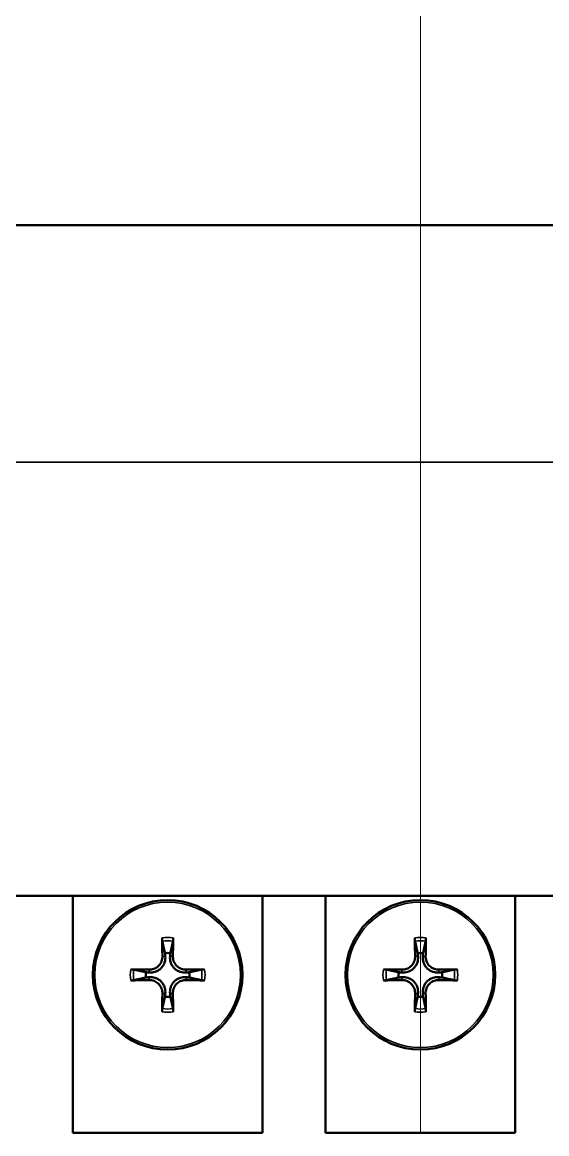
# Model space of a CAD drawing. Header units: millimetres. Extents: x 0 to 25230, y 0 to 17820.
# Drawn here: x 21869 to 22118, y 15367 to 15895 of the extents above; entities that cross this region are included whole.
import ezdxf

# ---------------------------------------------------------------- set-up
doc = ezdxf.new("R2010")
doc.units = ezdxf.units.MM
doc.header["$LTSCALE"] = 30
for name, color, linetype, lineweight in [('Видимые тонкие (ГОСТ)', 7, 'Continuous', 35), ('Видимый контур (ГОСТ)', 7, 'Continuous', 50), ('Эскизная геометрия (ГОСТ)', 7, 'Continuous', 50)]:
    doc.layers.add(name, color=color, linetype=linetype, lineweight=lineweight)

msp = doc.modelspace()

# ---------------------------------------------------------------- linework, layer by layer
at = {"layer": 'Видимые тонкие (ГОСТ)'}
for p, q in [((20790.7533, 15685.7862), (22710.7533, 15685.7862)), ((21935.7645, 15450.8154), (21937.136, 15450.8722)), ((21940.7421, 15450.8154), (21939.3706, 15450.8722)), ((22055.7645, 15450.8154), (22057.136, 15450.8722)), ((22060.7421, 15450.8154), (22059.3706, 15450.8722)), ((21929.4741, 15444.525), (21929.4173, 15443.1535)), ((21947.0325, 15444.525), (21947.0893, 15443.1535)), ((22049.4741, 15444.525), (22049.4173, 15443.1535)), ((22067.0325, 15444.525), (22067.0893, 15443.1535)), ((21929.4741, 15439.5474), (21929.4173, 15440.9189)), ((21947.0325, 15439.5474), (21947.0893, 15440.9189)), ((22049.4741, 15439.5474), (22049.4173, 15440.9189)), ((22067.0325, 15439.5474), (22067.0893, 15440.9189)), ((21935.7645, 15433.257), (21937.136, 15433.2002)), ((21940.7421, 15433.257), (21939.3706, 15433.2002)), ((22055.7645, 15433.257), (22057.136, 15433.2002)), ((22060.7421, 15433.257), (22059.3706, 15433.2002))]:
    msp.add_line(p, q, dxfattribs=at)
for centre in [(21938.2533, 15442.0362), (22058.2533, 15442.0362)]:
    msp.add_circle(centre, 34.57, dxfattribs=at)
for centre, radius, start, end in [((21938.2533, 15442.0362), 17.7496, 81.50596, 98.49404), ((21938.2533, 15442.0362), 16.2387, 81.1091, 98.8909), ((22058.2533, 15442.0362), 17.7496, 81.50596, 98.49404), ((22058.2533, 15442.0362), 16.2387, 81.1091, 98.8909), ((21938.2533, 15442.0362), 17.7496, 171.50596, 188.49404), ((21938.2533, 15442.0362), 16.2387, 171.1091, 188.8909), ((21938.2533, 15442.0362), 16.2387, 351.1091, 8.8909), ((21938.2533, 15442.0362), 17.7496, 351.50596, 8.49404), ((22058.2533, 15442.0362), 17.7496, 171.50596, 188.49404), ((22058.2533, 15442.0362), 16.2387, 171.1091, 188.8909), ((22058.2533, 15442.0362), 16.2387, 351.1091, 8.8909), ((22058.2533, 15442.0362), 17.7496, 351.50596, 8.49404), ((21938.2533, 15442.0362), 17.7496, 261.50596, 278.49404), ((21938.2533, 15442.0362), 16.2387, 261.1091, 278.8909), ((22058.2533, 15442.0362), 17.7496, 261.50596, 278.49404), ((22058.2533, 15442.0362), 16.2387, 261.1091, 278.8909)]:
    msp.add_arc(centre, radius, start, end, dxfattribs=at)
at = {"layer": 'Видимый контур (ГОСТ)'}
for p, q in [((20790.7533, 15798.2862), (22710.7533, 15798.2862)), ((21893.2533, 15479.5362), (21863.2533, 15479.5362)), ((21893.2533, 15367.0362), (21893.2533, 15479.5362)), ((21893.2533, 15479.5362), (21983.2533, 15479.5362)), ((21983.2533, 15479.5362), (21983.2533, 15367.0362)), ((22013.2533, 15479.5362), (21983.2533, 15479.5362)), ((22013.2533, 15367.0362), (22013.2533, 15479.5362)), ((22013.2533, 15479.5362), (22103.2533, 15479.5362)), ((22103.2533, 15479.5362), (22103.2533, 15367.0362)), ((22133.2533, 15479.5362), (22103.2533, 15479.5362)), ((21983.2533, 15367.0362), (21893.2533, 15367.0362)), ((22103.2533, 15367.0362), (22013.2533, 15367.0362))]:
    msp.add_line(p, q, dxfattribs=at)
for centre in [(21938.2533, 15442.0362), (22058.2533, 15442.0362)]:
    msp.add_circle(centre, 35.5283, dxfattribs=at)
for centre, start, end in [((21938.2533, 15442.0362), 83.106724, 96.893276), ((22058.2533, 15442.0362), 83.106724, 96.893276), ((21938.2533, 15442.0362), 173.106724, 186.893276), ((21938.2533, 15442.0362), 353.106724, 6.893276), ((22058.2533, 15442.0362), 173.106724, 186.893276), ((22058.2533, 15442.0362), 353.106724, 6.893276), ((21938.2533, 15442.0362), 263.106724, 276.893276), ((22058.2533, 15442.0362), 263.106724, 276.893276)]:
    msp.add_arc(centre, 10.4099, start, end, dxfattribs=at)
for centre, major_axis, start_param, end_param in [((21940.0759, 15442.1118), (1.9115, -46.1108), 4.31998359, 4.51888338), ((21936.4307, 15442.1118), (1.9115, 46.1108), 4.90589458, 5.10479437), ((22060.0759, 15442.1118), (1.9115, -46.1108), 4.31998359, 4.51888338), ((22056.4307, 15442.1118), (1.9115, 46.1108), 4.90589458, 5.10479437), ((21938.1778, 15440.2136), (-46.1108, 1.9115), 4.90589458, 5.10479437), ((21938.3289, 15440.2136), (-46.1108, -1.9115), 4.31998359, 4.51888338), ((22058.1778, 15440.2136), (-46.1108, 1.9115), 4.90589458, 5.10479437), ((22058.3289, 15440.2136), (-46.1108, -1.9115), 4.31998359, 4.51888338), ((21938.1778, 15443.8588), (46.1108, 1.9115), 4.31998359, 4.51888338), ((21938.3289, 15443.8588), (46.1108, -1.9115), 4.90589458, 5.10479437), ((22058.1778, 15443.8588), (46.1108, 1.9115), 4.31998359, 4.51888338), ((22058.3289, 15443.8588), (46.1108, -1.9115), 4.90589458, 5.10479437), ((21940.0759, 15441.9607), (-1.9115, -46.1108), 4.90589458, 5.10479437), ((21936.4307, 15441.9607), (-1.9115, 46.1108), 4.31998359, 4.51888338), ((22060.0759, 15441.9607), (-1.9115, -46.1108), 4.90589458, 5.10479437), ((22056.4307, 15441.9607), (-1.9115, 46.1108), 4.31998359, 4.51888338)]:
    msp.add_ellipse(centre, major_axis=major_axis, ratio=0.08715574, start_param=start_param, end_param=end_param, dxfattribs=at)
for points, knots in [([(21935.7436, 15458.0798), (21935.7315, 15458.1359), (21935.7184, 15458.215), (21935.6943, 15458.4006), (21935.6798, 15458.5453), (21935.6588, 15458.8148), (21935.6487, 15458.9872), (21935.6365, 15459.2805), (21935.6323, 15459.4533), (21935.6316, 15459.5898), (21935.6316, 15459.5905), (21935.6316, 15459.5912)], [0.0537677247, 0.0537677247, 0.0537677247, 0.0537677247, 0.0585238557, 0.0585238557, 0.0643561072, 0.0643561072, 0.0702242266, 0.0702242266, 0.0760973831, 0.0760973831, 0.0761265406, 0.0761265406, 0.0761265406, 0.0761265406]), ([(21940.875, 15459.5912), (21940.875, 15459.5905), (21940.875, 15459.5898), (21940.8743, 15459.4533), (21940.8701, 15459.2805), (21940.8579, 15458.9872), (21940.8478, 15458.8148), (21940.8268, 15458.5453), (21940.8123, 15458.4006), (21940.7882, 15458.215), (21940.7751, 15458.1359), (21940.7631, 15458.0798)], [0.0175968524, 0.0175968524, 0.0175968524, 0.0175968524, 0.0176260099, 0.0176260099, 0.0234991663, 0.0234991663, 0.0293672857, 0.0293672857, 0.0351995373, 0.0351995373, 0.0399556683, 0.0399556683, 0.0399556683, 0.0399556683]), ([(22055.7436, 15458.0798), (22055.7315, 15458.1359), (22055.7184, 15458.215), (22055.6943, 15458.4006), (22055.6798, 15458.5453), (22055.6588, 15458.8148), (22055.6487, 15458.9872), (22055.6365, 15459.2805), (22055.6323, 15459.4533), (22055.6316, 15459.5898), (22055.6316, 15459.5905), (22055.6316, 15459.5912)], [0.0537677247, 0.0537677247, 0.0537677247, 0.0537677247, 0.0585238557, 0.0585238557, 0.0643561072, 0.0643561072, 0.0702242266, 0.0702242266, 0.0760973831, 0.0760973831, 0.0761265406, 0.0761265406, 0.0761265406, 0.0761265406]), ([(22060.875, 15459.5912), (22060.875, 15459.5905), (22060.875, 15459.5898), (22060.8743, 15459.4533), (22060.8701, 15459.2805), (22060.8579, 15458.9872), (22060.8478, 15458.8148), (22060.8268, 15458.5453), (22060.8123, 15458.4006), (22060.7882, 15458.215), (22060.7751, 15458.1359), (22060.7631, 15458.0798)], [0.0175968524, 0.0175968524, 0.0175968524, 0.0175968524, 0.0176260099, 0.0176260099, 0.0234991663, 0.0234991663, 0.0293672857, 0.0293672857, 0.0351995373, 0.0351995373, 0.0399556683, 0.0399556683, 0.0399556683, 0.0399556683]), ([(21937.136, 15450.8722), (21937.2188, 15449.9338), (21937.1193, 15448.9338), (21936.6552, 15447.4753), (21936.4326, 15446.9754), (21935.8685, 15446.0294), (21935.5266, 15445.5825), (21934.707, 15444.7629), (21934.2601, 15444.421), (21933.3141, 15443.8569), (21932.8143, 15443.6343), (21931.3557, 15443.1703), (21930.3557, 15443.0708), (21929.4173, 15443.1535)], [0.446186946, 0.446186946, 0.446186946, 0.446186946, 0.488401417, 0.488401417, 0.511582882, 0.511582882, 0.534764347, 0.534764347, 0.557945812, 0.557945812, 0.581127277, 0.581127277, 0.623341748, 0.623341748, 0.623341748, 0.623341748]), ([(21935.7645, 15450.8154), (21935.7827, 15450.0683), (21935.6574, 15449.2609), (21935.0931, 15447.7559), (21934.6539, 15447.0583), (21933.623, 15445.9416), (21932.9649, 15445.4489), (21931.5134, 15444.7661), (21930.7199, 15444.5758), (21929.8099, 15444.5238), (21929.6427, 15444.5209), (21929.4741, 15444.525)], [0, 0, 0, 0, 0.030457985, 0.030457985, 0.06091597, 0.06091597, 0.091255302, 0.091255302, 0.121594635, 0.121594635, 0.12829742, 0.12829742, 0.12829742, 0.12829742]), ([(21947.0893, 15443.1535), (21946.1509, 15443.0708), (21945.1509, 15443.1703), (21943.6924, 15443.6343), (21943.1925, 15443.8569), (21942.2465, 15444.421), (21941.7996, 15444.7629), (21940.98, 15445.5825), (21940.6381, 15446.0294), (21940.074, 15446.9754), (21939.8514, 15447.4753), (21939.3874, 15448.9338), (21939.2879, 15449.9338), (21939.3706, 15450.8722)], [0.446186946, 0.446186946, 0.446186946, 0.446186946, 0.488401417, 0.488401417, 0.511582882, 0.511582882, 0.534764347, 0.534764347, 0.557945812, 0.557945812, 0.581127277, 0.581127277, 0.623341748, 0.623341748, 0.623341748, 0.623341748]), ([(21947.0325, 15444.525), (21946.2854, 15444.5068), (21945.478, 15444.6321), (21943.973, 15445.1965), (21943.2754, 15445.6356), (21942.1587, 15446.6666), (21941.666, 15447.3246), (21940.9832, 15448.7761), (21940.7929, 15449.5696), (21940.7409, 15450.4796), (21940.738, 15450.6468), (21940.7421, 15450.8154)], [0, 0, 0, 0, 0.030457985, 0.030457985, 0.06091597, 0.06091597, 0.091255302, 0.091255302, 0.121594635, 0.121594635, 0.12829742, 0.12829742, 0.12829742, 0.12829742]), ([(22057.136, 15450.8722), (22057.2188, 15449.9338), (22057.1193, 15448.9338), (22056.6552, 15447.4753), (22056.4326, 15446.9754), (22055.8685, 15446.0294), (22055.5266, 15445.5825), (22054.707, 15444.7629), (22054.2601, 15444.421), (22053.3141, 15443.8569), (22052.8143, 15443.6343), (22051.3557, 15443.1703), (22050.3557, 15443.0708), (22049.4173, 15443.1535)], [0.446186946, 0.446186946, 0.446186946, 0.446186946, 0.488401417, 0.488401417, 0.511582882, 0.511582882, 0.534764347, 0.534764347, 0.557945812, 0.557945812, 0.581127277, 0.581127277, 0.623341748, 0.623341748, 0.623341748, 0.623341748]), ([(22055.7645, 15450.8154), (22055.7827, 15450.0683), (22055.6574, 15449.2609), (22055.0931, 15447.7559), (22054.6539, 15447.0583), (22053.623, 15445.9416), (22052.9649, 15445.4489), (22051.5134, 15444.7661), (22050.7199, 15444.5758), (22049.8099, 15444.5238), (22049.6427, 15444.5209), (22049.4741, 15444.525)], [0, 0, 0, 0, 0.030457985, 0.030457985, 0.06091597, 0.06091597, 0.091255302, 0.091255302, 0.121594635, 0.121594635, 0.12829742, 0.12829742, 0.12829742, 0.12829742]), ([(22067.0893, 15443.1535), (22066.1509, 15443.0708), (22065.1509, 15443.1703), (22063.6924, 15443.6343), (22063.1925, 15443.8569), (22062.2465, 15444.421), (22061.7996, 15444.7629), (22060.98, 15445.5825), (22060.6381, 15446.0294), (22060.074, 15446.9754), (22059.8514, 15447.4753), (22059.3874, 15448.9338), (22059.2879, 15449.9338), (22059.3706, 15450.8722)], [0.446186946, 0.446186946, 0.446186946, 0.446186946, 0.488401417, 0.488401417, 0.511582882, 0.511582882, 0.534764347, 0.534764347, 0.557945812, 0.557945812, 0.581127277, 0.581127277, 0.623341748, 0.623341748, 0.623341748, 0.623341748]), ([(22067.0325, 15444.525), (22066.2854, 15444.5068), (22065.478, 15444.6321), (22063.973, 15445.1965), (22063.2754, 15445.6356), (22062.1587, 15446.6666), (22061.666, 15447.3246), (22060.9832, 15448.7761), (22060.7929, 15449.5696), (22060.7409, 15450.4796), (22060.738, 15450.6468), (22060.7421, 15450.8154)], [0, 0, 0, 0, 0.030457985, 0.030457985, 0.06091597, 0.06091597, 0.091255302, 0.091255302, 0.121594635, 0.121594635, 0.12829742, 0.12829742, 0.12829742, 0.12829742]), ([(21920.6984, 15444.6579), (21920.699, 15444.6579), (21920.6997, 15444.6579), (21920.8362, 15444.6572), (21921.009, 15444.653), (21921.3023, 15444.6408), (21921.4747, 15444.6307), (21921.7442, 15444.6097), (21921.889, 15444.5952), (21922.0745, 15444.5711), (21922.1536, 15444.558), (21922.2097, 15444.546)], [0.0175968524, 0.0175968524, 0.0175968524, 0.0175968524, 0.0176260099, 0.0176260099, 0.0234991663, 0.0234991663, 0.0293672857, 0.0293672857, 0.0351995373, 0.0351995373, 0.0399556683, 0.0399556683, 0.0399556683, 0.0399556683]), ([(21954.2969, 15444.546), (21954.353, 15444.558), (21954.4321, 15444.5711), (21954.6176, 15444.5952), (21954.7624, 15444.6097), (21955.0319, 15444.6307), (21955.2043, 15444.6408), (21955.4976, 15444.653), (21955.6704, 15444.6572), (21955.8069, 15444.6579), (21955.8076, 15444.6579), (21955.8083, 15444.6579)], [0.0537677247, 0.0537677247, 0.0537677247, 0.0537677247, 0.0585238557, 0.0585238557, 0.0643561072, 0.0643561072, 0.0702242266, 0.0702242266, 0.0760973831, 0.0760973831, 0.0761265406, 0.0761265406, 0.0761265406, 0.0761265406]), ([(22040.6984, 15444.6579), (22040.699, 15444.6579), (22040.6997, 15444.6579), (22040.8362, 15444.6572), (22041.009, 15444.653), (22041.3023, 15444.6408), (22041.4747, 15444.6307), (22041.7442, 15444.6097), (22041.889, 15444.5952), (22042.0745, 15444.5711), (22042.1536, 15444.558), (22042.2097, 15444.546)], [0.0175968524, 0.0175968524, 0.0175968524, 0.0175968524, 0.0176260099, 0.0176260099, 0.0234991663, 0.0234991663, 0.0293672857, 0.0293672857, 0.0351995373, 0.0351995373, 0.0399556683, 0.0399556683, 0.0399556683, 0.0399556683]), ([(22074.2969, 15444.546), (22074.353, 15444.558), (22074.4321, 15444.5711), (22074.6176, 15444.5952), (22074.7624, 15444.6097), (22075.0319, 15444.6307), (22075.2043, 15444.6408), (22075.4976, 15444.653), (22075.6704, 15444.6572), (22075.8069, 15444.6579), (22075.8076, 15444.6579), (22075.8083, 15444.6579)], [0.0537677247, 0.0537677247, 0.0537677247, 0.0537677247, 0.0585238557, 0.0585238557, 0.0643561072, 0.0643561072, 0.0702242266, 0.0702242266, 0.0760973831, 0.0760973831, 0.0761265406, 0.0761265406, 0.0761265406, 0.0761265406]), ([(21922.2097, 15439.5265), (21922.1536, 15439.5144), (21922.0745, 15439.5013), (21921.889, 15439.4772), (21921.7442, 15439.4627), (21921.4747, 15439.4417), (21921.3023, 15439.4316), (21921.009, 15439.4194), (21920.8362, 15439.4152), (21920.6997, 15439.4145), (21920.699, 15439.4145), (21920.6984, 15439.4145)], [0.0537677247, 0.0537677247, 0.0537677247, 0.0537677247, 0.0585238557, 0.0585238557, 0.0643561072, 0.0643561072, 0.0702242266, 0.0702242266, 0.0760973831, 0.0760973831, 0.0761265406, 0.0761265406, 0.0761265406, 0.0761265406]), ([(21929.4173, 15440.9189), (21930.3557, 15441.0017), (21931.3557, 15440.9022), (21932.8143, 15440.4381), (21933.3141, 15440.2155), (21934.2601, 15439.6514), (21934.707, 15439.3095), (21935.5266, 15438.4899), (21935.8685, 15438.043), (21936.4326, 15437.097), (21936.6552, 15436.5972), (21937.1193, 15435.1386), (21937.2188, 15434.1386), (21937.136, 15433.2002)], [0.446186946, 0.446186946, 0.446186946, 0.446186946, 0.488401417, 0.488401417, 0.511582882, 0.511582882, 0.534764347, 0.534764347, 0.557945812, 0.557945812, 0.581127277, 0.581127277, 0.623341748, 0.623341748, 0.623341748, 0.623341748]), ([(21929.4741, 15439.5474), (21930.2212, 15439.5656), (21931.0287, 15439.4403), (21932.5337, 15438.876), (21933.2312, 15438.4368), (21934.3479, 15437.4059), (21934.8406, 15436.7478), (21935.5234, 15435.2963), (21935.7137, 15434.5029), (21935.7657, 15433.5928), (21935.7686, 15433.4256), (21935.7645, 15433.257)], [0, 0, 0, 0, 0.030457985, 0.030457985, 0.06091597, 0.06091597, 0.091255302, 0.091255302, 0.121594635, 0.121594635, 0.12829742, 0.12829742, 0.12829742, 0.12829742]), ([(21939.3706, 15433.2002), (21939.2879, 15434.1386), (21939.3874, 15435.1386), (21939.8514, 15436.5972), (21940.074, 15437.097), (21940.6381, 15438.043), (21940.98, 15438.4899), (21941.7996, 15439.3095), (21942.2465, 15439.6514), (21943.1925, 15440.2155), (21943.6924, 15440.4381), (21945.1509, 15440.9022), (21946.1509, 15441.0017), (21947.0893, 15440.9189)], [0.446186946, 0.446186946, 0.446186946, 0.446186946, 0.488401417, 0.488401417, 0.511582882, 0.511582882, 0.534764347, 0.534764347, 0.557945812, 0.557945812, 0.581127277, 0.581127277, 0.623341748, 0.623341748, 0.623341748, 0.623341748]), ([(21940.7421, 15433.257), (21940.7239, 15434.0041), (21940.8492, 15434.8116), (21941.4136, 15436.3166), (21941.8527, 15437.0141), (21942.8837, 15438.1308), (21943.5417, 15438.6235), (21944.9932, 15439.3063), (21945.7867, 15439.4966), (21946.6967, 15439.5486), (21946.8639, 15439.5515), (21947.0325, 15439.5474)], [0, 0, 0, 0, 0.030457985, 0.030457985, 0.06091597, 0.06091597, 0.091255302, 0.091255302, 0.121594635, 0.121594635, 0.12829742, 0.12829742, 0.12829742, 0.12829742]), ([(21955.8083, 15439.4145), (21955.8076, 15439.4145), (21955.8069, 15439.4145), (21955.6704, 15439.4152), (21955.4976, 15439.4194), (21955.2043, 15439.4316), (21955.0319, 15439.4417), (21954.7624, 15439.4627), (21954.6176, 15439.4772), (21954.4321, 15439.5013), (21954.353, 15439.5144), (21954.2969, 15439.5265)], [0.0175968524, 0.0175968524, 0.0175968524, 0.0175968524, 0.0176260099, 0.0176260099, 0.0234991663, 0.0234991663, 0.0293672857, 0.0293672857, 0.0351995373, 0.0351995373, 0.0399556683, 0.0399556683, 0.0399556683, 0.0399556683]), ([(22042.2097, 15439.5265), (22042.1536, 15439.5144), (22042.0745, 15439.5013), (22041.889, 15439.4772), (22041.7442, 15439.4627), (22041.4747, 15439.4417), (22041.3023, 15439.4316), (22041.009, 15439.4194), (22040.8362, 15439.4152), (22040.6997, 15439.4145), (22040.699, 15439.4145), (22040.6984, 15439.4145)], [0.0537677247, 0.0537677247, 0.0537677247, 0.0537677247, 0.0585238557, 0.0585238557, 0.0643561072, 0.0643561072, 0.0702242266, 0.0702242266, 0.0760973831, 0.0760973831, 0.0761265406, 0.0761265406, 0.0761265406, 0.0761265406]), ([(22049.4173, 15440.9189), (22050.3557, 15441.0017), (22051.3557, 15440.9022), (22052.8143, 15440.4381), (22053.3141, 15440.2155), (22054.2601, 15439.6514), (22054.707, 15439.3095), (22055.5266, 15438.4899), (22055.8685, 15438.043), (22056.4326, 15437.097), (22056.6552, 15436.5972), (22057.1193, 15435.1386), (22057.2188, 15434.1386), (22057.136, 15433.2002)], [0.446186946, 0.446186946, 0.446186946, 0.446186946, 0.488401417, 0.488401417, 0.511582882, 0.511582882, 0.534764347, 0.534764347, 0.557945812, 0.557945812, 0.581127277, 0.581127277, 0.623341748, 0.623341748, 0.623341748, 0.623341748]), ([(22049.4741, 15439.5474), (22050.2212, 15439.5656), (22051.0287, 15439.4403), (22052.5337, 15438.876), (22053.2312, 15438.4368), (22054.3479, 15437.4059), (22054.8406, 15436.7478), (22055.5234, 15435.2963), (22055.7137, 15434.5029), (22055.7657, 15433.5928), (22055.7686, 15433.4256), (22055.7645, 15433.257)], [0, 0, 0, 0, 0.030457985, 0.030457985, 0.06091597, 0.06091597, 0.091255302, 0.091255302, 0.121594635, 0.121594635, 0.12829742, 0.12829742, 0.12829742, 0.12829742]), ([(22059.3706, 15433.2002), (22059.2879, 15434.1386), (22059.3874, 15435.1386), (22059.8514, 15436.5972), (22060.074, 15437.097), (22060.6381, 15438.043), (22060.98, 15438.4899), (22061.7996, 15439.3095), (22062.2465, 15439.6514), (22063.1925, 15440.2155), (22063.6924, 15440.4381), (22065.1509, 15440.9022), (22066.1509, 15441.0017), (22067.0893, 15440.9189)], [0.446186946, 0.446186946, 0.446186946, 0.446186946, 0.488401417, 0.488401417, 0.511582882, 0.511582882, 0.534764347, 0.534764347, 0.557945812, 0.557945812, 0.581127277, 0.581127277, 0.623341748, 0.623341748, 0.623341748, 0.623341748]), ([(22060.7421, 15433.257), (22060.7239, 15434.0041), (22060.8492, 15434.8116), (22061.4136, 15436.3166), (22061.8527, 15437.0141), (22062.8837, 15438.1308), (22063.5417, 15438.6235), (22064.9932, 15439.3063), (22065.7867, 15439.4966), (22066.6967, 15439.5486), (22066.8639, 15439.5515), (22067.0325, 15439.5474)], [0, 0, 0, 0, 0.030457985, 0.030457985, 0.06091597, 0.06091597, 0.091255302, 0.091255302, 0.121594635, 0.121594635, 0.12829742, 0.12829742, 0.12829742, 0.12829742]), ([(22075.8083, 15439.4145), (22075.8076, 15439.4145), (22075.8069, 15439.4145), (22075.6704, 15439.4152), (22075.4976, 15439.4194), (22075.2043, 15439.4316), (22075.0319, 15439.4417), (22074.7624, 15439.4627), (22074.6176, 15439.4772), (22074.4321, 15439.5013), (22074.353, 15439.5144), (22074.2969, 15439.5265)], [0.0175968524, 0.0175968524, 0.0175968524, 0.0175968524, 0.0176260099, 0.0176260099, 0.0234991663, 0.0234991663, 0.0293672857, 0.0293672857, 0.0351995373, 0.0351995373, 0.0399556683, 0.0399556683, 0.0399556683, 0.0399556683]), ([(21935.6316, 15424.4813), (21935.6316, 15424.4819), (21935.6316, 15424.4826), (21935.6323, 15424.6191), (21935.6365, 15424.7919), (21935.6487, 15425.0852), (21935.6588, 15425.2576), (21935.6798, 15425.5271), (21935.6943, 15425.6719), (21935.7184, 15425.8574), (21935.7315, 15425.9365), (21935.7436, 15425.9926)], [0.0175968524, 0.0175968524, 0.0175968524, 0.0175968524, 0.0176260099, 0.0176260099, 0.0234991663, 0.0234991663, 0.0293672857, 0.0293672857, 0.0351995373, 0.0351995373, 0.0399556683, 0.0399556683, 0.0399556683, 0.0399556683]), ([(21940.7631, 15425.9926), (21940.7751, 15425.9365), (21940.7882, 15425.8574), (21940.8123, 15425.6719), (21940.8268, 15425.5271), (21940.8478, 15425.2576), (21940.8579, 15425.0852), (21940.8701, 15424.7919), (21940.8743, 15424.6191), (21940.875, 15424.4826), (21940.875, 15424.4819), (21940.875, 15424.4813)], [0.0537677247, 0.0537677247, 0.0537677247, 0.0537677247, 0.0585238557, 0.0585238557, 0.0643561072, 0.0643561072, 0.0702242266, 0.0702242266, 0.0760973831, 0.0760973831, 0.0761265406, 0.0761265406, 0.0761265406, 0.0761265406]), ([(22055.6316, 15424.4813), (22055.6316, 15424.4819), (22055.6316, 15424.4826), (22055.6323, 15424.6191), (22055.6365, 15424.7919), (22055.6487, 15425.0852), (22055.6588, 15425.2576), (22055.6798, 15425.5271), (22055.6943, 15425.6719), (22055.7184, 15425.8574), (22055.7315, 15425.9365), (22055.7436, 15425.9926)], [0.0175968524, 0.0175968524, 0.0175968524, 0.0175968524, 0.0176260099, 0.0176260099, 0.0234991663, 0.0234991663, 0.0293672857, 0.0293672857, 0.0351995373, 0.0351995373, 0.0399556683, 0.0399556683, 0.0399556683, 0.0399556683]), ([(22060.7631, 15425.9926), (22060.7751, 15425.9365), (22060.7882, 15425.8574), (22060.8123, 15425.6719), (22060.8268, 15425.5271), (22060.8478, 15425.2576), (22060.8579, 15425.0852), (22060.8701, 15424.7919), (22060.8743, 15424.6191), (22060.875, 15424.4826), (22060.875, 15424.4819), (22060.875, 15424.4813)], [0.0537677247, 0.0537677247, 0.0537677247, 0.0537677247, 0.0585238557, 0.0585238557, 0.0643561072, 0.0643561072, 0.0702242266, 0.0702242266, 0.0760973831, 0.0760973831, 0.0761265406, 0.0761265406, 0.0761265406, 0.0761265406])]:
    msp.add_open_spline(points, degree=3, knots=knots, dxfattribs=at)
for points, weights in [([(21935.7436, 15458.0798), (21936.5104, 15454.6095), (21937.0039, 15452.3709)], [1.00320831443, 1.02592339275, 1]), ([(21939.5027, 15452.3709), (21939.9962, 15454.6095), (21940.7631, 15458.0798)], [1, 1.02592339271, 1.00320831442]), ([(22055.7436, 15458.0798), (22056.5104, 15454.6095), (22057.0039, 15452.3709)], [1.00320831443, 1.02592339275, 1]), ([(22059.5027, 15452.3709), (22059.9962, 15454.6095), (22060.7631, 15458.0798)], [1, 1.02592339271, 1.00320831442]), ([(21937.0039, 15452.3709), (21937.0751, 15451.5632), (21937.136, 15450.8722)], [1, 1.08169453893, 1.16294215246]), ([(21939.3706, 15450.8722), (21939.4315, 15451.5632), (21939.5027, 15452.3709)], [1.16294215246, 1.08169453893, 1]), ([(22057.0039, 15452.3709), (22057.0751, 15451.5632), (22057.136, 15450.8722)], [1, 1.08169453893, 1.16294215246]), ([(22059.3706, 15450.8722), (22059.4315, 15451.5632), (22059.5027, 15452.3709)], [1.16294215246, 1.08169453893, 1]), ([(21927.9186, 15443.2856), (21925.68, 15443.7791), (21922.2097, 15444.546)], [1, 1.02592339268, 1.00320831442]), ([(21929.4173, 15443.1535), (21928.7264, 15443.2144), (21927.9186, 15443.2856)], [1.16294215246, 1.08169453893, 1]), ([(21948.588, 15443.2856), (21947.7803, 15443.2144), (21947.0893, 15443.1535)], [1, 1.08169453893, 1.16294215246]), ([(21954.2969, 15444.546), (21950.8266, 15443.7791), (21948.588, 15443.2856)], [1.00320831443, 1.02592339275, 1]), ([(22047.9186, 15443.2856), (22045.68, 15443.7791), (22042.2097, 15444.546)], [1, 1.02592339268, 1.00320831442]), ([(22049.4173, 15443.1535), (22048.7264, 15443.2144), (22047.9186, 15443.2856)], [1.16294215246, 1.08169453893, 1]), ([(22068.588, 15443.2856), (22067.7803, 15443.2144), (22067.0893, 15443.1535)], [1, 1.08169453893, 1.16294215246]), ([(22074.2969, 15444.546), (22070.8266, 15443.7791), (22068.588, 15443.2856)], [1.00320831443, 1.02592339275, 1]), ([(21922.2097, 15439.5265), (21925.68, 15440.2933), (21927.9186, 15440.7868)], [1.00320831443, 1.02592339275, 1]), ([(21927.9186, 15440.7868), (21928.7264, 15440.858), (21929.4173, 15440.9189)], [1, 1.08169453893, 1.16294215246]), ([(21947.0893, 15440.9189), (21947.7803, 15440.858), (21948.588, 15440.7868)], [1.16294215246, 1.08169453893, 1]), ([(21948.588, 15440.7868), (21950.8266, 15440.2933), (21954.2969, 15439.5265)], [1, 1.02592339268, 1.00320831442]), ([(22042.2097, 15439.5265), (22045.68, 15440.2933), (22047.9186, 15440.7868)], [1.00320831443, 1.02592339275, 1]), ([(22047.9186, 15440.7868), (22048.7264, 15440.858), (22049.4173, 15440.9189)], [1, 1.08169453893, 1.16294215246]), ([(22067.0893, 15440.9189), (22067.7803, 15440.858), (22068.588, 15440.7868)], [1.16294215246, 1.08169453893, 1]), ([(22068.588, 15440.7868), (22070.8266, 15440.2933), (22074.2969, 15439.5265)], [1, 1.02592339268, 1.00320831442]), ([(21937.0039, 15431.7015), (21936.5104, 15429.4629), (21935.7436, 15425.9926)], [1, 1.02592339275, 1.00320831443]), ([(21937.136, 15433.2002), (21937.0751, 15432.5093), (21937.0039, 15431.7015)], [1.16294215246, 1.08169453893, 1]), ([(21939.5027, 15431.7015), (21939.4315, 15432.5093), (21939.3706, 15433.2002)], [1, 1.08169453893, 1.16294215246]), ([(21940.7631, 15425.9926), (21939.9962, 15429.4629), (21939.5027, 15431.7015)], [1.00320831444, 1.02592339282, 1]), ([(22057.0039, 15431.7015), (22056.5104, 15429.4629), (22055.7436, 15425.9926)], [1, 1.02592339275, 1.00320831443]), ([(22057.136, 15433.2002), (22057.0751, 15432.5093), (22057.0039, 15431.7015)], [1.16294215246, 1.08169453893, 1]), ([(22059.5027, 15431.7015), (22059.4315, 15432.5093), (22059.3706, 15433.2002)], [1, 1.08169453893, 1.16294215246]), ([(22060.7631, 15425.9926), (22059.9962, 15429.4629), (22059.5027, 15431.7015)], [1.00320831444, 1.02592339282, 1])]:
    msp.add_rational_spline(points, weights, degree=2, dxfattribs=at)
at = {"layer": 'Эскизная геометрия (ГОСТ)', "lineweight": 18}
msp.add_line((22058.2533, 16816.4111), (22058.2533, 15366.5122), dxfattribs=at)

doc.saveas('drawing.dxf')
